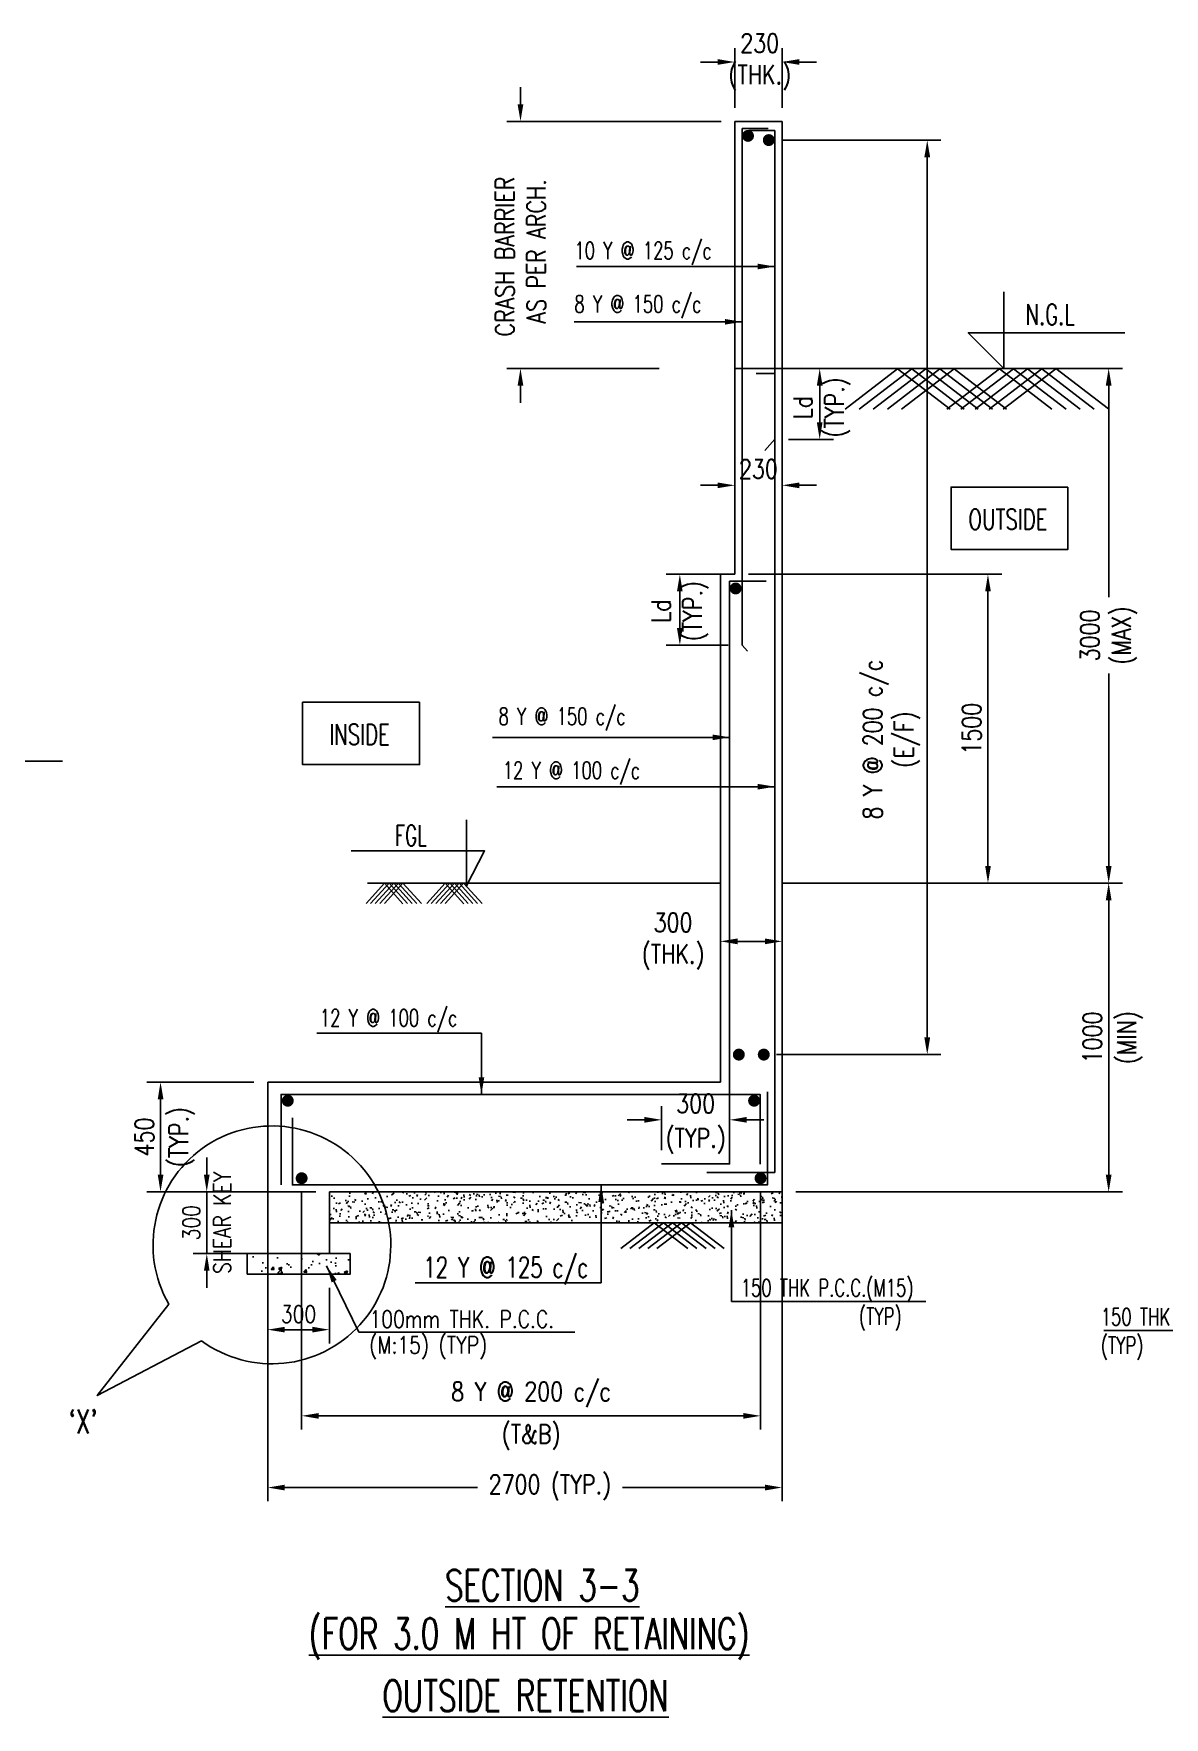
# Model space of a CAD drawing. Extents: x 345615 to 1272425, y -526289 to -156124.
# Drawn here: x 907856 to 924341, y -314008 to -289471 of the extents above; entities that cross this region are included whole.
import ezdxf
from ezdxf.enums import TextEntityAlignment as Align
from ezdxf.lldxf.tags import DXFTag

# ---------------------------------------------------------------- set-up
doc = ezdxf.new("R2010")
doc.units = 0
doc.header["$LTSCALE"] = 500
doc.header["$MEASUREMENT"] = 0
doc.header["$PDMODE"] = 35
doc.header["$PDSIZE"] = -15
doc.linetypes.add('HIDDEN2', pattern=[0.1875, 0.125, -0.0625])
doc.layers.get('DEFPOINTS').update_dxf_attribs({"color": 4})
for name, color, linetype in [('comments', 1, 'Continuous'), ('Layer1', 7, 'Continuous'), ('LEVEL SECTION', 3, 'Continuous'), ('PCC', 7, 'Continuous'), ('S-BASEMENT SECTION', 4, 'Continuous'), ('S-CLOUD', 7, 'Continuous'), ('S-COLUMN HATCH', 8, 'Continuous'), ('S-DIM-1', 5, 'Continuous'), ('S-DIMANTION', 5, 'Continuous'), ('S-FILLING', 9, 'Continuous'), ('S-FOOTING', 4, 'Continuous'), ('S-LEVEL SECTION', 3, 'Continuous'), ('S-PCC', 9, 'Continuous'), ('S-RETAINING WALL', 6, 'Continuous'), ('S-SECTION MARK', 1, 'Continuous'), ('S-TEXT', 2, 'Continuous'), ('S-TEXT-1', 4, 'Continuous'), ('S-TITIL', 6, 'Continuous'), ('ST', 6, 'Continuous'), ('TEXT NORMAL', 4, 'Continuous')]:
    doc.layers.add(name, color=color, linetype=linetype)
doc.layers.add('hatch', color=7, linetype='Continuous', lineweight=5)
doc.layers.add('S-CONCRETE', color=4, linetype='Continuous', lineweight=25)
doc.styles.add('ROMANS', font='simplex.shx', dxfattribs={"width": 0.8, "height": 275, "bigfont": 'bigfont.shx'})
tags = doc.linetypes.add('HIDDEN', pattern=[0.375, 0.25, -0.125]).pattern_tags.tags
tags[6:7] = [DXFTag(74, 4), DXFTag(75, 0), DXFTag(340, '0'), DXFTag(46, 1.0), DXFTag(50, 0.0), DXFTag(44, 0.0), DXFTag(45, 0.0)]
tags[4:5] = [DXFTag(74, 4), DXFTag(75, 0), DXFTag(340, '0'), DXFTag(46, 1.0), DXFTag(50, 0.0), DXFTag(44, 0.0), DXFTag(45, 0.0)]
doc.dimstyles.new('3-100', dxfattribs={"dimtxt": 250, "dimasz": 250, "dimexe": 150, "dimexo": 60, "dimgap": 75, "dimtad": 1, "dimdec": 0, "dimlfac": 0.333333, "dimzin": 0, "dimdsep": 46, "dimtxsty": 'ROMANS', "dimcen": -300, "dimclrd": 5, "dimclre": 5, "dimclrt": 4, "dimadec": 0, "dimazin": 0, "dimtfac": 1, "dimtdec": 0, "dimtix": 1, "dimtofl": 0, "dimtmove": 2, "dimatfit": 3, "dimfxl": 0, "dimtolj": 1, "dimtzin": 0, "dimarcsym": 0})
doc.dimstyles.new('dim100', dxfattribs={"dimtxt": 250, "dimasz": 250, "dimexe": 200, "dimexo": 200, "dimgap": 100, "dimtad": 1, "dimdec": 0, "dimzin": 0, "dimdsep": 46, "dimtxsty": 'ROMANS', "dimcen": 0, "dimclrd": 5, "dimclre": 5, "dimclrt": 4, "dimadec": 0, "dimazin": 0, "dimtfac": 1, "dimtdec": 0, "dimtix": 1, "dimtofl": 0, "dimtmove": 2, "dimatfit": 3, "dimfxl": 0, "dimtolj": 1, "dimtzin": 0, "dimlwd": -1, "dimlwe": -1, "dimarcsym": 0})
doc.dimstyles.new('dim33.33', dxfattribs={"dimtxt": 250, "dimasz": 250, "dimexe": 200, "dimexo": 200, "dimgap": 100, "dimtad": 1, "dimdec": 0, "dimlfac": 0.333331, "dimzin": 0, "dimdsep": 46, "dimtxsty": 'ROMANS', "dimcen": 0, "dimclrd": 5, "dimclre": 5, "dimclrt": 4, "dimadec": 0, "dimazin": 0, "dimtfac": 1, "dimtdec": 0, "dimtix": 1, "dimtofl": 0, "dimtmove": 2, "dimatfit": 3, "dimfxl": 0, "dimtolj": 1, "dimtzin": 0, "dimlwd": -1, "dimlwe": -1, "dimarcsym": 0})

# ---------------------------------------------------------------- blocks, each defined once
blk = doc.blocks.new('*D1013')
at = {"layer": 'DEFPOINTS', "color": 0}
for p in [(918768, -301850), (923529, -301850), (918768, -306350)]:
    blk.add_point(p, dxfattribs=at)
at = {"layer": 'S-DIM-1', "color": 5}
for p, q in [((918968, -301850), (923729, -301850)), ((923529, -306100), (923529, -302100)), ((918968, -306350), (923729, -306350))]:
    blk.add_line(p, q, dxfattribs=at)
for points in [[(923487, -302100), (923571, -302100), (923529, -301850)], [(923487, -306100), (923571, -306100), (923529, -306350)]]:
    blk.add_solid(points, dxfattribs=at)
at = {"layer": 'S-DIM-1', "color": 4, "char_height": 275, "attachment_point": 5, "rotation": 90, "style": 'ROMANS'}
for s, insert in [('\\A1;1000', (923291, -304100)), ('\\A1;(MIN)', (923838, -304100))]:
    blk.add_mtext(s, dxfattribs=dict(at, insert=insert))
blk = doc.blocks.new('*D860')
at = {"layer": 'DEFPOINTS', "color": 0}
for p in [(918768, -289884), (918078, -290750), (918768, -290750)]:
    blk.add_point(p, dxfattribs=at)
at = {"layer": 'S-DIM-1', "color": 5}
for p, q in [((918078, -290550), (918078, -289684)), ((918768, -290550), (918768, -289684)), ((917828, -289884), (917578, -289884)), ((919018, -289884), (919268, -289884))]:
    blk.add_line(p, q, dxfattribs=at)
for points in [[(917828, -289842), (917828, -289925), (918078, -289884)], [(919018, -289842), (919018, -289925), (918768, -289884)]]:
    blk.add_solid(points, dxfattribs=at)
at = {"layer": 'S-DIM-1', "color": 4, "insert": (918442, -289884), "char_height": 275, "attachment_point": 5, "style": 'ROMANS'}
blk.add_mtext('\\A1;230\\P(THK.)', dxfattribs=at)
blk = doc.blocks.new('*D861')
at = {"layer": 'DEFPOINTS', "color": 0}
for p in [(911763, -306151), (918454, -306151), (911763, -309614)]:
    blk.add_point(p, dxfattribs=at)
at = {"layer": 'S-DIM-1', "color": 5}
for p, q in [((911763, -306351), (911763, -309814)), ((918454, -306351), (918454, -309814)), ((918204, -309614), (912013, -309614))]:
    blk.add_line(p, q, dxfattribs=at)
for points in [[(912013, -309573), (912013, -309656), (911763, -309614)], [(918204, -309573), (918204, -309656), (918454, -309614)]]:
    blk.add_solid(points, dxfattribs=at)
at = {"layer": 'S-DIM-1', "color": 4, "char_height": 275, "attachment_point": 5, "style": 'ROMANS'}
for s, insert in [('\\A1;8 Y @ 200 c/c', (915109, -309305)), ('\\A1;(T&B)', (915109, -309924))]:
    blk.add_mtext(s, dxfattribs=dict(at, insert=insert))
blk = doc.blocks.new('*D862')
at = {"layer": 'DEFPOINTS', "color": 0}
for p in [(911268, -306350), (918768, -306248), (911268, -310659)]:
    blk.add_point(p, dxfattribs=at)
at = {"layer": 'S-DIM-1', "color": 5}
for p, q in [((918768, -306448), (918768, -310859)), ((911268, -306550), (911268, -310859)), ((911518, -310659), (914326, -310659)), ((918518, -310659), (916439, -310659))]:
    blk.add_line(p, q, dxfattribs=at)
for points in [[(911518, -310617), (911518, -310701), (911268, -310659)], [(918518, -310617), (918518, -310701), (918768, -310659)]]:
    blk.add_solid(points, dxfattribs=at)
at = {"layer": 'S-DIM-1', "color": 4, "insert": (915382, -310659), "char_height": 275, "attachment_point": 5, "style": 'ROMANS'}
blk.add_mtext('\\A1;{2700 (TYP.)}', dxfattribs=at)
blk = doc.blocks.new('*D863')
at = {"layer": 'DEFPOINTS', "color": 0}
for p in [(918574, -291022, -504), (920884, -291022), (918486, -304350, -288)]:
    blk.add_point(p, dxfattribs=at)
at = {"layer": 'S-DIM-1', "color": 5}
for p, q in [((918774, -291022), (921084, -291022)), ((920884, -304100), (920884, -291272)), ((918686, -304350), (921084, -304350))]:
    blk.add_line(p, q, dxfattribs=at)
for points in [[(920842, -291272), (920926, -291272), (920884, -291022)], [(920842, -304100), (920926, -304100), (920884, -304350)]]:
    blk.add_solid(points, dxfattribs=at)
at = {"layer": 'S-DIM-1', "color": 4, "insert": (920363, -299757), "char_height": 275, "attachment_point": 5, "rotation": 90, "style": 'ROMANS'}
blk.add_mtext('\\A1;8 Y @ 200 c/c\\P(E/F)', dxfattribs=at)
blk = doc.blocks.new('*D864')
at = {"layer": 'DEFPOINTS', "color": 0}
for p in [(918768, -294350, 216), (923529, -294350), (923529, -301850)]:
    blk.add_point(p, dxfattribs=at)
at = {"layer": 'S-DIM-1', "color": 5}
for p, q in [((918968, -294350), (923729, -294350)), ((923529, -294600), (923529, -297685)), ((923529, -301600), (923529, -298796)), ((923729, -301850), (923729, -301850))]:
    blk.add_line(p, q, dxfattribs=at)
for points in [[(923487, -294600), (923571, -294600), (923529, -294350)], [(923487, -301600), (923571, -301600), (923529, -301850)]]:
    blk.add_solid(points, dxfattribs=at)
at = {"layer": 'S-DIM-1', "color": 4, "insert": (923529, -298241), "char_height": 275, "attachment_point": 5, "rotation": 90, "style": 'ROMANS'}
blk.add_mtext('\\A1;{3000\\P(MAX)}', dxfattribs=at)
blk = doc.blocks.new('*D865')
at = {"layer": 'DEFPOINTS', "color": 0, "ltscale": 0.3}
for p in [(918003, -305300), (917010, -305942), (918003, -305942)]:
    blk.add_point(p, dxfattribs=at)
at = {"layer": 'S-DIMANTION', "color": 5, "ltscale": 0.3}
for p, q in [((917010, -305742), (917010, -305100)), ((918003, -305742), (918003, -305100)), ((916760, -305300), (916510, -305300)), ((918253, -305300), (918503, -305300))]:
    blk.add_line(p, q, dxfattribs=at)
for points in [[(916760, -305258), (916760, -305342), (917010, -305300)], [(918253, -305258), (918253, -305342), (918003, -305300)]]:
    blk.add_solid(points, dxfattribs=at)
at = {"layer": 'S-DIMANTION', "color": 4, "ltscale": 0.3, "char_height": 275, "attachment_point": 5, "style": 'ROMANS'}
for s, insert in [('\\A1;300', (917507, -305063)), ('\\A1;(TYP.)', (917507, -305610))]:
    blk.add_mtext(s, dxfattribs=dict(at, insert=insert))
blk = doc.blocks.new('*D866')
at = {"layer": 'DEFPOINTS', "color": 0}
for p in [(918768, -302699), (917868, -303765), (918768, -303765)]:
    blk.add_point(p, dxfattribs=at)
at = {"layer": 'S-DIM-1', "color": 5}
for p, q in [((917868, -303565), (917868, -302499)), ((918768, -303565), (918768, -302499)), ((918118, -302699), (918518, -302699))]:
    blk.add_line(p, q, dxfattribs=at)
for points in [[(918118, -302657), (918118, -302741), (917868, -302699)], [(918518, -302657), (918518, -302741), (918768, -302699)]]:
    blk.add_solid(points, dxfattribs=at)
at = {"layer": 'S-DIM-1', "color": 4, "insert": (917179, -302699), "char_height": 275, "attachment_point": 5, "style": 'ROMANS'}
blk.add_mtext('\\A1;300\\P(THK.)', dxfattribs=at)
blk = doc.blocks.new('*D867')
at = {"layer": 'DEFPOINTS', "color": 0}
for p in [(918078, -297350), (917277, -298383), (918183, -298383)]:
    blk.add_point(p, dxfattribs=at)
at = {"layer": 'S-RETAINING WALL', "color": 5}
for p, q in [((917878, -297350), (917077, -297350)), ((917277, -297600), (917277, -298133)), ((917983, -298383), (917077, -298383))]:
    blk.add_line(p, q, dxfattribs=at)
for points in [[(917235, -297600), (917318, -297600), (917277, -297350)], [(917235, -298133), (917318, -298133), (917277, -298383)]]:
    blk.add_solid(points, dxfattribs=at)
at = {"layer": 'S-RETAINING WALL', "color": 4, "insert": (917277, -297885), "char_height": 275, "attachment_point": 5, "rotation": 90, "style": 'ROMANS'}
blk.add_mtext('\\A1;{Ld\\P(TYP.)}', dxfattribs=at)
blk = doc.blocks.new('*D868')
at = {"layer": 'DEFPOINTS', "color": 0}
for p in [(918078, -297350), (918768, -301850), (921769, -301850)]:
    blk.add_point(p, dxfattribs=at)
at = {"layer": 'S-DIM-1', "color": 5}
for p, q in [((918278, -297350), (921969, -297350)), ((921769, -297600), (921769, -301600)), ((918968, -301850), (921969, -301850))]:
    blk.add_line(p, q, dxfattribs=at)
for points in [[(921728, -297600), (921811, -297600), (921769, -297350)], [(921728, -301600), (921811, -301600), (921769, -301850)]]:
    blk.add_solid(points, dxfattribs=at)
at = {"layer": 'S-DIM-1', "color": 4, "insert": (921532, -299600), "char_height": 275, "attachment_point": 5, "rotation": 90, "style": 'ROMANS'}
blk.add_mtext('\\A1;1500', dxfattribs=at)
blk = doc.blocks.new('*D869')
at = {"layer": 'DEFPOINTS', "color": 0, "ltscale": 0.3}
for p in [(918078, -295984, 30), (918768, -295984, 30), (918768, -296053)]:
    blk.add_point(p, dxfattribs=at)
at = {"layer": 'S-DIMANTION', "color": 5, "ltscale": 0.3}
for p, q in [((917828, -296053), (917578, -296053)), ((919018, -296053), (919268, -296053)), ((918078, -296184), (918078, -296253)), ((918768, -296184), (918768, -296253))]:
    blk.add_line(p, q, dxfattribs=at)
for points in [[(917828, -296012), (917828, -296095), (918078, -296053)], [(919018, -296012), (919018, -296095), (918768, -296053)]]:
    blk.add_solid(points, dxfattribs=at)
at = {"layer": 'S-DIMANTION', "color": 4, "ltscale": 0.3, "insert": (918423, -295816), "char_height": 275, "attachment_point": 5, "style": 'ROMANS'}
blk.add_mtext('\\A1;230', dxfattribs=at)
blk = doc.blocks.new('*D870')
at = {"layer": 'DEFPOINTS', "color": 0}
for p in [(918768, -294350, -216), (918663, -295383), (919316, -295383)]:
    blk.add_point(p, dxfattribs=at)
at = {"layer": 'S-RETAINING WALL', "color": 5}
for p, q in [((918968, -294350), (919516, -294350)), ((919316, -294600), (919316, -295133)), ((918863, -295383), (919516, -295383))]:
    blk.add_line(p, q, dxfattribs=at)
for points in [[(919274, -294600), (919358, -294600), (919316, -294350)], [(919274, -295133), (919358, -295133), (919316, -295383)]]:
    blk.add_solid(points, dxfattribs=at)
at = {"layer": 'S-RETAINING WALL', "color": 4, "insert": (919346, -294918), "char_height": 275, "attachment_point": 5, "rotation": 90, "style": 'ROMANS'}
blk.add_mtext('\\A1;{Ld\\P(TYP.)}', dxfattribs=at)
blk = doc.blocks.new('*D873')
at = {"layer": 'DEFPOINTS', "color": 0, "linetype": 'ByBlock', "ltscale": 20}
for p in [(918078, -290750, -432), (914954, -294350), (917178, -294350)]:
    blk.add_point(p, dxfattribs=at)
at = {"layer": 'S-DIMANTION', "color": 5, "linetype": 'ByBlock', "ltscale": 20}
for p, q in [((914954, -290500), (914954, -290250)), ((917878, -290750), (914754, -290750)), ((916978, -294350), (914754, -294350)), ((914954, -294600), (914954, -294850))]:
    blk.add_line(p, q, dxfattribs=at)
for points in [[(914912, -290500), (914995, -290500), (914954, -290750)], [(914912, -294600), (914995, -294600), (914954, -294350)]]:
    blk.add_solid(points, dxfattribs=at)
at = {"layer": 'S-DIMANTION', "color": 4, "linetype": 'ByBlock', "lineweight": -2, "ltscale": 20, "insert": (914954, -292719), "char_height": 275, "attachment_point": 5, "rotation": 90, "style": 'ROMANS'}
blk.add_mtext('\\A1;CRASH BARRIER\\P AS PER ARCH.', dxfattribs=at)
blk = doc.blocks.new('*D875')
at = {"layer": 'DEFPOINTS', "color": 0}
for p in [(911268, -304750, 30), (909706, -306350), (911268, -306350, 30)]:
    blk.add_point(p, dxfattribs=at)
at = {"layer": 'S-DIM-1', "color": 5}
for p, q in [((911068, -304750), (909506, -304750)), ((911068, -306350), (909506, -306350))]:
    blk.add_line(p, q, dxfattribs=at)
at = {"layer": 'S-DIM-1', "color": 5, "lineweight": -3}
blk.add_line((909706, -305000), (909706, -306100), dxfattribs=at)
at = {"layer": 'S-DIM-1', "color": 5}
for points in [[(909665, -305000), (909748, -305000), (909706, -304750)], [(909665, -306100), (909748, -306100), (909706, -306350)]]:
    blk.add_solid(points, dxfattribs=at)
at = {"layer": 'S-DIM-1', "color": 4, "char_height": 275, "attachment_point": 5, "rotation": 90, "style": 'ROMANS'}
for s, insert in [('\\A1;(TYP.)', (910016, -305550)), ('\\A1;450', (909469, -305550))]:
    blk.add_mtext(s, dxfattribs=dict(at, insert=insert))
blk = doc.blocks.new('*D858')
at = {"layer": 'DEFPOINTS', "color": 0, "linetype": 'ByBlock'}
for p in [(2746427, -803896), (2747327, -803896), (2747327, -804704)]:
    blk.add_point(p, dxfattribs=at)
at = {"layer": 'S-DIM-1', "color": 5}
for p, q in [((2746427, -804096), (2746427, -804904)), ((2747327, -804096), (2747327, -804904))]:
    blk.add_line(p, q, dxfattribs=at)
at = {"layer": 'S-DIM-1', "color": 5, "lineweight": -3}
blk.add_line((2746677, -804704), (2747077, -804704), dxfattribs=at)
at = {"layer": 'S-DIM-1', "color": 5, "linetype": 'ByBlock'}
for points in [[(2746677, -804662), (2746677, -804745), (2746427, -804704)], [(2747077, -804745), (2747077, -804662), (2747327, -804704)]]:
    blk.add_solid(points, dxfattribs=at)
at = {"layer": 'S-DIM-1', "color": 4, "linetype": 'ByBlock', "insert": (2746877, -804479), "char_height": 250, "attachment_point": 5, "style": 'ROMANS'}
blk.add_mtext('\\A1;300', dxfattribs=at)
blk = doc.blocks.new('*D859')
at = {"layer": 'DEFPOINTS', "color": 0, "linetype": 'ByBlock'}
for p in [(2747327, -802696), (2745539, -803596), (2746427, -803596)]:
    blk.add_point(p, dxfattribs=at)
at = {"layer": 'S-DIM-1', "color": 5, "lineweight": -3}
for p, q in [((2745539, -802446), (2745539, -802196)), ((2745539, -802696), (2745539, -803596)), ((2745539, -803846), (2745539, -804096))]:
    blk.add_line(p, q, dxfattribs=at)
at = {"layer": 'S-DIM-1', "color": 5}
for p, q in [((2747127, -802696), (2745339, -802696)), ((2746227, -803596), (2745339, -803596))]:
    blk.add_line(p, q, dxfattribs=at)
at = {"layer": 'S-DIM-1', "color": 5, "linetype": 'ByBlock'}
for points in [[(2745497, -802446), (2745580, -802446), (2745539, -802696)], [(2745580, -803846), (2745497, -803846), (2745539, -803596)]]:
    blk.add_solid(points, dxfattribs=at)
at = {"layer": 'S-DIM-1', "color": 4, "linetype": 'ByBlock', "char_height": 250, "attachment_point": 5, "rotation": 90, "style": 'ROMANS'}
for s, insert in [('SHEAR KEY', (2745764, -803146)), ('\\A1;300', (2745314, -803146))]:
    blk.add_mtext(s, dxfattribs=dict(at, insert=insert))
blk = doc.blocks.new('BNNBNB')
at = {"layer": 'S-PCC', "linetype": 'ByBlock'}
h = blk.add_hatch(dxfattribs=at)
h.set_pattern_fill('AR-CONC,_O', color=256, scale=66.666667)
h.set_pattern_definition([(50, (-14354880.16, -392268.57), (478.173455, -41.834757), [50, -550]), (355, (-14354880.16, -392268.57), (-92.500889, 501.461422), [40, -440]), (100.4514445, (-14354840.3, -392272.05), (385.672564, 459.626661), [42.493461, -467.428075]), (46.1842, (-14354880.16, -392135.24), (711.49422, -110.346187), [75, -825]), (96.6356355, (-14354820.9, -392144.4), (623.107964, 649.4124), [63.740228, -701.142507]), (351.184164, (-14354880.16, -392135.2), (623.107963, 649.4124), [60, -660]), (21, (-14354813.5, -392168.57), (397.938035, -268.412594), [50, -550]), (326, (-14354813.5, -392168.57), (162.210221, 483.433363), [40, -440]), (71.4514447, (-14354780.33, -392190.94), (560.148251, 215.020769), [42.49346, -467.428075]), (37.5, (-14354880.16, -392268.57), (8.1065702, 221.9292359), [0, -434.6666667, 0, -446.6666667, 0, -441.6666667]), (7.5, (-14354880.16, -392268.57), (175.3796916, 262.9411413), [0, -254.6666667, 0, -424.6666667, 0, -168.3333333]), (327.5, (-14355028.82, -392268.57), (355.8816241, -15.0365812), [0, -166.6666667, 0, -520, 0, -690]), (317.5, (-14355095.5, -392268.57), (388.7907796, 66.736655), [0, -216.6666667, 0, -345.3333333, 0, -490])])
h.paths.add_polyline_path([(2746127.3, -803895.8), (2746127.3, -803595.8), (2747627.3, -803595.8), (2747627.3, -803895.8)])
at = {"layer": 'S-BASEMENT SECTION', "linetype": 'ByBlock', "lineweight": -2, "ltscale": 20}
blk.add_line((2747327.3, -803595.8, -288), (2746427.3, -803595.8, -288), dxfattribs=at)
at = {"layer": 'S-BASEMENT SECTION', "linetype": 'ByBlock', "lineweight": -2, "ltscale": 20, "elevation": -318}
blk.add_lwpolyline([(2747327.3, -802695.8), (2747327.3, -803595.8)], dxfattribs=at)
at = {"layer": 'S-CONCRETE', "lineweight": -2, "ltscale": 20}
blk.add_line((2746427.3, -803595.8, -288), (2746427.3, -801095.8, -288), dxfattribs=at)
at = {"layer": 'S-PCC', "elevation": -288}
blk.add_lwpolyline([(2746127.3, -803895.8), (2746127.3, -803595.8), (2747627.3, -803595.8), (2747627.3, -803895.8)], close=True, dxfattribs=at)
at = {"layer": 'S-TEXT-1', "style": 'ROMANS', "width": 0.8}
for s, p in [('100mm THK. P.C.C.', (2747911.8, -804550, -98.4)), ('(M:15) (TYP)', (2747906.4, -804926.6, -98.4))]:
    blk.add_text(s, height=250, dxfattribs=at).set_placement(p, align=Align.MIDDLE_LEFT)
at = {"layer": 'S-DIM-1'}
dim = blk.add_linear_dim(base=(2745538.8, -803595.9, -288), p1=(2747327.3, -802695.8, -318), p2=(2746427.3, -803595.9, -288), angle=90, text='<>\\XSHEAR KEY', dimstyle='dim33.33', override={"dimtofl": 1, "dimtmove": 0, "dimlwd": 65533}, dxfattribs=at)
dim.commit()
dim.dimension.update_dxf_attribs({"geometry": '*D859', "text_midpoint": (2745538.8, -803145.8, -288)})
dim = blk.add_linear_dim(base=(2747327.3, -804703.6, -284.2), p1=(2746427.3, -803895.8, -288), p2=(2747327.3, -803895.8, -288), dimstyle='dim33.33', override={"dimtofl": 1, "dimtmove": 0, "dimlwd": 65533}, dxfattribs=at)
dim.commit()
dim.dimension.update_dxf_attribs({"geometry": '*D858', "text_midpoint": (2746877.3, -804478.6, -284.2)})
blk.add_leader([(2747286.1, -803773.1, -288), (2747756.1, -804738.3, -288), (2750905, -804738.3, -288)], dimstyle='dim100', dxfattribs=at)

msp = doc.modelspace()

# ---------------------------------------------------------------- hatches: boundary and pattern name
at = {"layer": 'PCC'}
h = msp.add_hatch(dxfattribs=at)
h.set_pattern_fill('AR-CONC', color=8, scale=45, style=0)
h.set_pattern_definition([(50, (-1603625.85, 48071.32), (322.846877, -28.29075), [33.75, -371.25]), (355, (-1603625.85, 48071.32), (-62.54547, 338.38887), [27, -297]), (100.45, (-1603598.85, 48069.07), (260.351892, 310.21735), [28.8, -315.45]), (46.18, (-1603625.85, 48161.3), (480.21142, -74.76734), [50.625, -556.875]), (96.64, (-1603585.8, 48155), (420.55872, 438.57128), [43.2, -473.4]), (351.18, (-1603625.85, 48161.3), (420.49406, 438.40955), [40.5, -445.5]), (21, (-1603580.85, 48138.82), (268.652613, -181.26292), [33.75, -371.25]), (326, (-1603580.85, 48138.82), (109.350677, 326.28422), [27, -297]), (71.45, (-1603558.35, 48123.52), (378.10525, 145.101107), [28.8, -315.45]), (37.5, (-1603625.85, 48071.32), (5.2826494, 149.827154), [0, -293.4, 0, -301.5, 0, -298.35]), (7.5, (-1603625.85, 48071.32), (118.381292, 177.48527), [0, -171.9, 0, -286.65, 0, -113.625]), (327.5, (-1603726.2, 48071.32), (240.220096, -10.149692), [0, -112.5, 0, -351, 0, -465.75]), (317.5, (-1603771.2, 48071.32), (262.433776, 45.047242), [0, -146.25, 0, -233.1, 0, -330.75])])
h.paths.add_polyline_path([(918768.398, -306799.692), (912168.404, -306799.694), (912168.404, -306349.895), (912168.404, -306349.893), (918768.398, -306349.893)])

# ---------------------------------------------------------------- linework, layer by layer
at = {"layer": 'hatch', "color": 9, "linetype": 'HIDDEN2', "lineweight": -2, "ltscale": 500}
msp.add_line((918768.404, -294349.894, -215.979), (918078.404, -294349.894), dxfattribs=at)
at = {"layer": 'Layer1', "linetype": 'Continuous'}
for p, q in [((912701.67, -302149.657), (912971.232, -301849.894)), ((912768.913, -302149.657), (913038.475, -301849.894)), ((912836.156, -302149.657), (913105.718, -301849.894)), ((912903.399, -302149.657), (913172.961, -301849.894)), ((912970.642, -302149.657), (913239.93, -301850.199)), ((913240.519, -302149.961), (912971.232, -301850.503)), ((913307.489, -302149.657), (913038.201, -301850.199)), ((913374.732, -302149.657), (913105.444, -301850.199)), ((913441.975, -302149.657), (913172.687, -301850.199)), ((913509.218, -302149.657), (913239.93, -301850.199)), ((913586.718, -302149.657), (913856.279, -301849.894)), ((913653.961, -302149.657), (913923.523, -301849.894)), ((913721.204, -302149.657), (913990.766, -301849.894)), ((913788.447, -302149.657), (914058.009, -301849.894)), ((913855.69, -302149.657), (914124.978, -301850.199)), ((914125.567, -302149.961), (913856.279, -301850.503)), ((914192.537, -302149.657), (913923.249, -301850.199)), ((914259.78, -302149.657), (913990.492, -301850.199)), ((914327.023, -302149.657), (914057.735, -301850.199)), ((914394.266, -302149.657), (914124.978, -301850.199))]:
    msp.add_line(p, q, dxfattribs=at)
at = {"layer": 'PCC', "color": 8}
for p, q in [((917868.404, -301849.894), (917868.404, -302299.894)), ((911268.404, -306349.894), (910815.923, -306349.894)), ((912168.404, -306799.696, -30.077), (912168.404, -306349.893, -30.077)), ((918768.404, -306349.894), (918768.399, -306799.691)), ((912168.404, -306799.893, -30.077), (918768.399, -306799.691))]:
    msp.add_line(p, q, dxfattribs=at)
at = {"layer": 'S-BASEMENT SECTION', "linetype": 'ByBlock', "lineweight": -2, "ltscale": 20}
for p, q in [((918768.404, -290749.894, -215.979), (918078.404, -290749.894, -215.979)), ((918768.404, -290749.894, -215.979), (918768.404, -304749.894)), ((918768.404, -294349.894, -215.979), (923713.607, -294349.894))]:
    msp.add_line(p, q, dxfattribs=at)
at = {"layer": 'S-CLOUD', "linetype": 'HIDDEN', "ltscale": 1000, "elevation": 18.964}
msp.add_lwpolyline([(910304.116, -308520.089), (908782.147, -309319.698), (909826.939, -307986.423, -9.580544901), (910304.116, -308520.089)], format="xyb", dxfattribs=at)
at = {"layer": 'S-COLUMN HATCH', "color": 6, "elevation": 18.964}
msp.add_lwpolyline([(918391.88, -294423.404), (918663.404, -294423.404)], dxfattribs=at)
at = {"layer": 'S-CONCRETE', "lineweight": -2, "ltscale": 20}
for p, q in [((911268.404, -306349.894), (911268.404, -304749.894)), ((911268.404, -304749.894), (917868.404, -304749.894)), ((918768.404, -304749.894), (918768.404, -304749.894)), ((918768.404, -304749.894), (918768.404, -306349.894)), ((918768.404, -306349.894), (912168.404, -306349.894, -30.077)), ((918768.404, -306349.894), (918768.404, -306349.894))]:
    msp.add_line(p, q, dxfattribs=at)
at = {"layer": 'S-FILLING', "color": 8, "linetype": 'ByBlock', "lineweight": -2}
for p, q in [((919685.467, -294943.822), (920451.351, -294357.723)), ((919891.151, -294943.822), (920657.035, -294357.723)), ((920096.836, -294943.822), (920862.72, -294357.723)), ((920302.521, -294943.822), (921068.404, -294357.723)), ((921217.234, -294943.822), (920451.351, -294357.723)), ((920508.205, -294943.822), (921274.089, -294357.723)), ((921422.919, -294943.822), (920657.035, -294357.723)), ((921628.603, -294943.822), (920862.72, -294357.723)), ((921834.288, -294943.822), (921068.404, -294357.723)), ((921170.31, -294943.822), (921936.194, -294357.723)), ((922039.972, -294943.822), (921274.089, -294357.723)), ((921375.995, -294943.822), (922141.878, -294357.723)), ((921581.679, -294943.822), (922347.563, -294357.723)), ((921787.364, -294943.822), (922553.247, -294357.723)), ((922702.077, -294943.822), (921936.194, -294357.723)), ((921993.048, -294943.822), (922758.932, -294357.723)), ((922907.762, -294943.822), (922141.878, -294357.723)), ((923113.446, -294943.822), (922347.563, -294357.723)), ((923319.131, -294943.822), (922553.247, -294357.723)), ((923524.816, -294937.785), (922758.932, -294351.687)), ((916414.927, -307174.796), (916905.093, -306799.693)), ((916546.566, -307174.796), (917036.731, -306799.693)), ((916678.204, -307174.796), (917168.369, -306799.693)), ((916809.842, -307174.796), (917300.007, -306799.693)), ((917395.258, -307174.796), (916905.093, -306799.693)), ((916941.48, -307174.796), (917431.645, -306799.693)), ((917526.897, -307174.796), (917036.731, -306799.693)), ((917658.535, -307174.796), (917168.369, -306799.693)), ((917790.173, -307174.796), (917300.007, -306799.693)), ((917921.811, -307174.796), (917431.645, -306799.693))]:
    msp.add_line(p, q, dxfattribs=at)
at = {"layer": 'S-FOOTING'}
msp.add_line((911268.404, -306349.893), (911268.404, -306349.893), dxfattribs=at)
at = {"layer": 'S-LEVEL SECTION'}
msp.add_line((912724.433, -301849.894), (917868.404, -301849.894), dxfattribs=at)
for points in [[(922001.749, -293232.502), (922001.749, -294349.894), (921482.747, -293829.105), (923763.876, -293829.105)], [(914166.555, -300926.303), (914166.555, -301887.587), (914430.056, -301381.714), (912484.3, -301381.714)]]:
    msp.add_lwpolyline(points, dxfattribs=at)
at = {"layer": 'S-RETAINING WALL', "color": 4}
for p, q in [((918078.404, -290749.894, -215.979), (918078.404, -297349.894)), ((917868.404, -297349.894), (918078.404, -297349.894)), ((917868.404, -304749.894), (917868.404, -297349.894)), ((918768.404, -301849.894), (922412.909, -301849.894))]:
    msp.add_line(p, q, dxfattribs=at)
at = {"layer": 'S-TEXT-1', "ltscale": 0.3, "elevation": -215.979}
for points in [[(922935.719, -296079.068), (921230.735, -296079.068), (921230.735, -296986.637), (922935.719, -296986.637)], [(913482.336, -299215.042), (911777.352, -299215.042), (911777.352, -300122.61), (913482.336, -300122.61)]]:
    msp.add_lwpolyline(points, close=True, dxfattribs=at)
at = {"layer": 'ST', "color": 6}
for p, q in [((918564.508, -290852.748, -215.979), (918183.404, -290852.748, -215.979)), ((918663.404, -290884.455, -215.979), (918282.3, -290884.455, -215.979)), ((918663.404, -295382.818), (918516.146, -295547.541)), ((918533.409, -297448.576), (918003.274, -297448.576)), ((918183.404, -298382.818), (918264.732, -298468.154))]:
    msp.add_line(p, q, dxfattribs=at)
for points in [[(918183.404, -298382.818), (918183.404, -290852.748)], [(918663.404, -295382.818), (918663.404, -290884.455)], [(918663.404, -298382.818), (918663.404, -294423.404)], [(917010.026, -305942.481), (918003.274, -305942.481), (918003.274, -297448.576)], [(918663.033, -297485.106), (918663.033, -306068.662)], [(911464.329, -306248.28), (911464.329, -306248.28), (911464.329, -304930.268), (918446.895, -304930.26), (918446.895, -305946.245)], [(911629.15, -305271.537), (911629.15, -306248.283), (918553.846, -306248.292), (918553.846, -304890.49)], [(917669.785, -306068.662), (918663.033, -306068.662)]]:
    msp.add_lwpolyline(points, dxfattribs=at)
at = {"layer": 'ST', "const_width": 86.965, "elevation": -215.979}
for points in [[(918314.077, -290958.41, 1), (918227.222, -290962.779, 1)], [(918617.277, -291019.91, 1), (918530.422, -291024.279, 1)]]:
    msp.add_lwpolyline(points, format="xyb", close=True, dxfattribs=at)
at = {"layer": 'ST', "const_width": 86.965}
for points in [[(918133.947, -297554.238, 1), (918047.092, -297558.607, 1)], [(918180.255, -304347.374, 1), (918093.4, -304351.742, 1)], [(918544.006, -304347.374, 1), (918457.151, -304351.742, 1)], [(911517.432, -305019.39, -1), (911604.287, -305023.759, -1)], [(918403.02, -305019.39, 1), (918316.165, -305023.759, 1)], [(911719.747, -306153.68, 1), (911806.602, -306149.311, 1)], [(918497.434, -306153.68, -1), (918410.579, -306149.311, -1)]]:
    msp.add_lwpolyline(points, format="xyb", close=True, dxfattribs=at)

# ---------------------------------------------------------------- block references
at = {"layer": 'comments', "linetype": 'ByBlock'}
msp.add_blockref('BNNBNB', (-1835158.865, 496345.895, 287.972), dxfattribs=at)

# ---------------------------------------------------------------- texts
at = {"layer": 'LEVEL SECTION', "style": 'ROMANS', "width": 0.65}
msp.add_text('FGL', height=300, dxfattribs=at).set_placement((913121.117, -301306.87))
at = {"layer": 'S-SECTION MARK', "style": 'ROMANS', "width": 0.7}
msp.add_text("`X'", height=350, dxfattribs=at).set_placement((908578.118, -309697.123, 18.964), align=Align.MIDDLE)
at = {"layer": 'S-TEXT', "color": 2, "ltscale": 11, "style": 'ROMANS', "width": 0.7}
for s, p in [('N.G.L', (922675.513, -293712.675, -287.972)), ('OUTSIDE', (922059.848, -296699.04, -287.972)), ('INSIDE', (912606.464, -299835.013, -287.972))]:
    msp.add_text(s, height=300, dxfattribs=at).set_placement(p, align=Align.CENTER)
at = {"layer": 'S-TEXT-1', "style": 'ROMANS', "width": 0.7}
for s, p in [('10 Y @ 125 c/c', (915740.116, -292631.725, -29.909)), ('8 Y @ 150 c/c', (915740.116, -293409.409, -29.909)), ('8 Y @ 150 c/c', (914633.3, -299419.609, -29.909)), ('12 Y @ 100 c/c', (914695.678, -300206.094, -29.909)), ('12 Y @ 100 c/c', (912029.128, -303813.977, -30.077))]:
    msp.add_text(s, height=250, dxfattribs=at).set_placement(p, align=Align.MIDDLE_LEFT)
msp.add_text('12 Y @ 125 c/c', height=300, dxfattribs=at).set_placement((914740.418, -307599.533), align=Align.CENTER)
at = {"layer": 'S-TITIL', "style": 'ROMANS', "width": 0.7}
msp.add_text('%%USECTION 3-3', height=450, dxfattribs=at).set_placement((915271.344, -312083.89, 244.782), align=Align.MIDDLE_CENTER)
at = {"layer": 'S-TITIL', "color": 6, "style": 'ROMANS', "width": 0.7}
for s, p in [('%%U(FOR 3.0 M HT OF RETAINING)', (915079.278, -312820.397, -29.909)), ('%%UOUTSIDE RETENTION', (915028.563, -313692.601, -29.909))]:
    msp.add_text(s, height=450, dxfattribs=at).set_placement(p, align=Align.MIDDLE)
at = {"layer": 'TEXT NORMAL', "style": 'ROMANS', "width": 0.7}
for s, p in [('150 THK P.C.C.(M15)', (918164.62, -307872.81, 18.964)), ('(TYP)', (919888.62, -308289.263, 18.964)), ('150 THK P.C.C.(M15)', (923414.009, -308296.213, -277.574)), ('(TYP)', (923414.009, -308712.665, -277.574))]:
    msp.add_text(s, height=250, dxfattribs=at).set_placement(p)

# ---------------------------------------------------------------- dimensions: what is measured, and where the dimension line sits
at = {"layer": 'S-DIM-1'}
for base, p1, p2, picture, middle in [((918768.404, -289883.587, -215.979), (918078.404, -290749.894, -215.979), (918768.404, -290749.894, -215.979), '*D860', (918442.262, -289883.587, -215.979)), ((918768.404, -302698.985), (917868.404, -303765.292), (918768.404, -303765.292), '*D866', (917179.201, -302698.985))]:
    dim = msp.add_linear_dim(base=base, p1=p1, p2=p2, angle=180, text='<>\\X(THK.)', dimstyle='dim33.33', dxfattribs=at)
    dim.commit()
    dim.dimension.update_dxf_attribs({"geometry": picture, "text_midpoint": middle, "dimtype": 160})
for base, p1, p2, angle, text, override, picture, middle in [((920883.909, -291022.094, 287.972), (918485.593, -304349.558), (918573.85, -291022.094, -215.979), 90, '8 Y @ 200 c/c\\P(E/F)', {"dimtxsty": 'ROMANS', "dimtmove": 1}, '*D863', (920927.679, -299757.394, 287.972)), ((923528.873, -294349.894, -215.979), (923528.873, -301849.894, -215.979), (918768.404, -294349.894), 90, '{3000\\X(MAX)}', {"dimtxsty": 'ROMANS'}, '*D864', (923528.873, -298240.711, -215.979)), ((911268.404, -310659.047), (918768.398, -306248.292), (911268.404, -306349.894), 180, '{2700 (TYP.)}', {"dimtxsty": 'ROMANS'}, '*D862', (915382.308, -310659.047))]:
    dim = msp.add_linear_dim(base=base, p1=p1, p2=p2, angle=angle, text=text, dimstyle='dim33.33', override=override, dxfattribs=at)
    dim.commit()
    dim.dimension.update_dxf_attribs({"geometry": picture, "text_midpoint": middle, "dimtype": 160})
dim = msp.add_linear_dim(base=(921769.409, -301849.894), p1=(918078.404, -297349.894), p2=(918768.404, -301849.894), angle=90, dimstyle='dim33.33', dxfattribs=at)
dim.commit()
dim.dimension.update_dxf_attribs({"geometry": '*D868', "text_midpoint": (921531.909, -299599.894)})
for base, p1, p2, angle, text, override, picture, middle in [((923528.873, -301849.894), (918768.404, -306349.894), (918768.404, -301849.894), 90, '1000\\X(MIN)', {"dimtxsty": 'ROMANS'}, '*D1013', (923528.873, -304099.894)), ((909706.261, -306349.893, -30.077), (911268.404, -304749.894), (911268.404, -306349.893), 90, '450\\X(TYP.)', {"dimtxt": 250, "dimasz": 250, "dimtxsty": 'ROMANS', "dimtofl": 1, "dimtmove": 0, "dimlwd": 65533}, '*D875', (909706.261, -305549.894, -30.077)), ((911763.174, -309614.359), (918454.007, -306151.495), (911763.174, -306151.495), 180, '8 Y @ 200 c/c\\X(T&B)', {"dimtxsty": 'ROMANS'}, '*D861', (915108.59, -309614.359))]:
    dim = msp.add_linear_dim(base=base, p1=p1, p2=p2, angle=angle, text=text, dimstyle='dim33.33', override=override, dxfattribs=at)
    dim.commit()
    dim.dimension.update_dxf_attribs({"geometry": picture, "text_midpoint": middle})
at = {"layer": 'S-DIMANTION', "linetype": 'ByBlock', "lineweight": -2, "ltscale": 20}
dim = msp.add_linear_dim(base=(914953.781, -294349.894, 215.979), p1=(918078.404, -290749.894, -215.979), p2=(917178.404, -294349.894, 215.979), angle=90, text='CRASH BARRIER\\P AS PER ARCH.', dimstyle='dim33.33', dxfattribs=at)
dim.commit()
dim.dimension.update_dxf_attribs({"geometry": '*D873', "text_midpoint": (914953.781, -292718.673, 215.979), "dimtype": 160})
at = {"layer": 'S-DIMANTION', "ltscale": 0.3}
dim = msp.add_linear_dim(base=(918768.404, -296053.32), p1=(918078.404, -295983.853, 29.985), p2=(918768.404, -295983.853, 29.97), dimstyle='dim33.33', dxfattribs=at)
dim.commit()
dim.dimension.update_dxf_attribs({"geometry": '*D869', "text_midpoint": (918423.404, -295815.82)})
dim = msp.add_linear_dim(base=(918003.274, -305300.009), p1=(917010.026, -305942.481), p2=(918003.274, -305942.481), text='300\\X(TYP.)', dimstyle='dim33.33', dxfattribs=at)
dim.commit()
dim.dimension.update_dxf_attribs({"geometry": '*D865', "text_midpoint": (917506.65, -305300.009)})
at = {"layer": 'S-RETAINING WALL', "color": 4}
for base, p1, p2, picture, middle in [((919316.156, -295382.818), (918768.404, -294349.894, -215.979), (918663.404, -295382.818), '*D870', (919346.082, -294918.369)), ((917276.597, -298382.818), (918078.404, -297349.894), (918183.404, -298382.818), '*D867', (917276.597, -297885.075))]:
    dim = msp.add_linear_dim(base=base, p1=p1, p2=p2, angle=90, text='{Ld\\X(TYP.)}', dimstyle='dim100', override={"dimtxsty": 'ROMANS'}, dxfattribs=at)
    dim.commit()
    dim.dimension.update_dxf_attribs({"geometry": picture, "text_midpoint": middle, "dimtype": 160})

# ---------------------------------------------------------------- leaders
at = {"color": 0}
msp.add_leader([(902564.248, -300080.86, 18.964), (908277.1, -300073.606, 18.964)], dimstyle='dim33.33', override={"dimgap": 100, "dimtad": 0}, dxfattribs=at)
msp.add_leader([(914384.8, -304930.266, -30.077), (914384.8, -304038.977, -30.077), (911984.052, -304038.977, -30.077)], dimstyle='dim100', override={"dimtad": 0, "dimarcsym": 1})
at = {"layer": 'S-DIM-1'}
for points, dimstyle in [([(918663.404, -292864.227, -29.909), (915769.557, -292864.228, -29.909)], 'dim100'), ([(918183.404, -293670.36, -29.909), (915736.749, -293670.36, -29.909)], 'dim100'), ([(918004.212, -299725.818, -29.909), (914544.728, -299725.819, -29.909)], 'dim100'), ([(918663.033, -300445.22, -29.909), (914607.106, -300445.22, -29.909)], 'dim100'), ([(916129.377, -306248.286), (916129.377, -307674.533), (913420.418, -307674.533)], 'dim33.33')]:
    msp.add_leader(points, dimstyle=dimstyle, dxfattribs=at)
at = {"layer": 'S-DIMANTION', "linetype": 'ByBlock', "lineweight": -2, "ltscale": 20}
for points in [[(918029.098, -306616.31, 10.398), (918029.098, -307947.81, 10.398), (920862.098, -307947.81, 10.398)], [(926291.197, -307425.213, -277.574), (926291.197, -308371.213, -277.574), (923458.197, -308371.213, -277.574)]]:
    msp.add_leader(points, dimstyle='3-100', dxfattribs=at)

doc.saveas('drawing.dxf')
